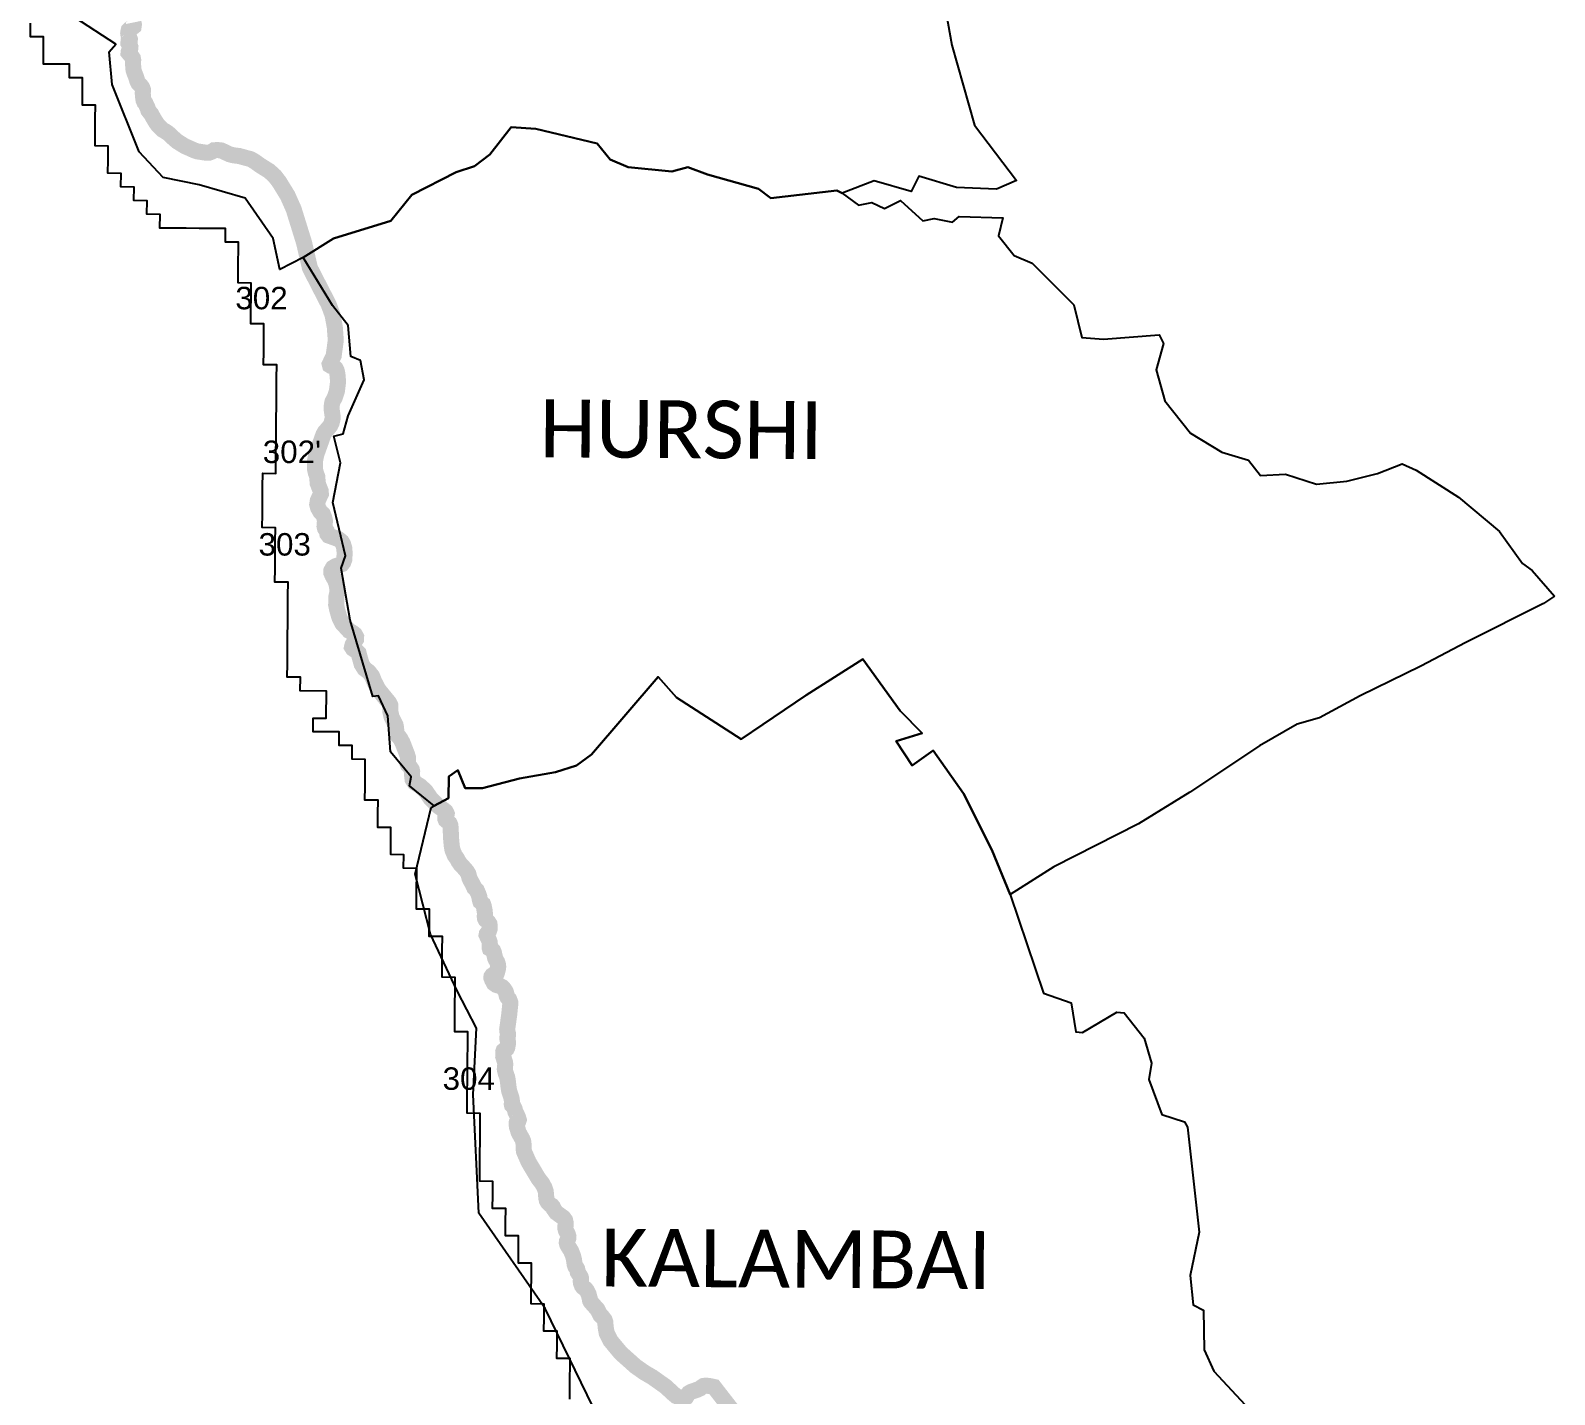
# Model space of a CAD drawing. Header units: metres. Extents: x 0 to 561379, y 0 to 4092696.
# Drawn here: x 322113 to 326866, y 1818882 to 1823136 of the extents above; entities that cross this region are included whole.
import ezdxf

# ---------------------------------------------------------------- set-up
doc = ezdxf.new("R2010")
doc.units = ezdxf.units.M
for name, color, linetype in [('COASTLINE', 5, 'Continuous'), ('NATURALLY PROTECTED', 3, 'Continuous'), ('TALUKA BOUNDRY', 150, 'Continuous'), ('VILLAGE BOUNDRY', 32, 'Continuous'), ('VILLAGE NAME', 1, 'Continuous')]:
    doc.layers.add(name, color=color, linetype=linetype)
doc.styles.get("Standard").update_dxf_attribs({"font": 'arial.ttf'})

msp = doc.modelspace()

# ---------------------------------------------------------------- linework, layer by layer
at = {"layer": 'COASTLINE', "const_width": 50, "flags": 128}
msp.add_lwpolyline([(322434.2, 1823161), (322435.5, 1823154.6), (322434.6, 1823148.1), (322430.9, 1823145.1), (322424.3, 1823141.6), (322419.5, 1823137.2), (322418.4, 1823132.5), (322417.7, 1823127.8), (322418.7, 1823120.8), (322420.6, 1823114.5), (322422.9, 1823108.6), (322422.6, 1823102.7), (322420.4, 1823101.2), (322418.6, 1823099.6), (322418.3, 1823096.3), (322419.9, 1823093.4), (322423.3, 1823088.5), (322424.6, 1823084.7), (322424, 1823077.8), (322421, 1823074.4), (322419.4, 1823070.2), (322418.9, 1823066.1), (322422.2, 1823062), (322427.1, 1823056.5), (322432.3, 1823049.4), (322433.3, 1823044.2), (322432.8, 1823034.6), (322433.2, 1823025.9), (322433.7, 1823019.7), (322434.3, 1823012.7), (322437.3, 1823003.4), (322440.1, 1822996.7), (322442.5, 1822990.5), (322446.2, 1822977.9), (322450.1, 1822970.5), (322455.7, 1822965.1), (322459.1, 1822961.4), (322461.7, 1822957), (322464, 1822950.3), (322463.2, 1822941.5), (322463.6, 1822931.6), (322465.6, 1822918.5), (322468.2, 1822912.2), (322472, 1822908.2), (322474, 1822903.3), (322478.1, 1822895), (322480.5, 1822886.8), (322484.3, 1822881.7), (322490.1, 1822874.6), (322493.6, 1822867.7), (322501.1, 1822854.7), (322506, 1822847.1), (322511.1, 1822839.9), (322516, 1822835), (322525.3, 1822826.2), (322534.3, 1822821), (322541.1, 1822816.4), (322546.3, 1822812.3), (322551.4, 1822807.5), (322556, 1822802.7), (322561.7, 1822797.8), (322570.5, 1822790.1), (322583.6, 1822781.9), (322594.5, 1822775.1), (322607.9, 1822769.3), (322623.7, 1822762.2), (322633.1, 1822758.9), (322641.9, 1822757.6), (322658.7, 1822755), (322669.2, 1822754.6), (322674.7, 1822756.5), (322681.2, 1822759.4), (322685.3, 1822762.4), (322696, 1822763.1), (322708.4, 1822761.8), (322719.5, 1822756.5), (322733, 1822750.1), (322743.4, 1822747.2), (322753, 1822745.8), (322764, 1822744.4), (322771.8, 1822742.3), (322775.7, 1822741.2), (322784.8, 1822738.7), (322799.8, 1822734.7), (322811.6, 1822727.9), (322829.5, 1822715.1), (322857.5, 1822697.6), (322874.7, 1822682), (322888.3, 1822664.3), (322914.9, 1822621), (322933.7, 1822578.8), (322948.4, 1822531.6), (322966.1, 1822474.6), (322984.5, 1822395.2), (323015.2, 1822335.3), (323042.9, 1822281.5), (323055, 1822248.9), (323062, 1822211.7), (323065.1, 1822170.4), (323062.9, 1822153.5), (323061.6, 1822143.7), (323060.3, 1822134.6), (323058.7, 1822122), (323055.6, 1822115.5), (323051.6, 1822106.9), (323048.5, 1822100.4), (323046.2, 1822095.6), (323047.1, 1822091.8), (323050.9, 1822089.4), (323059.2, 1822086.6), (323064.8, 1822081.7), (323067.9, 1822075.2), (323070.2, 1822064.8), (323072.3, 1822040.4), (323068.5, 1822010.6), (323062.1, 1821991.6), (323055, 1821978.5), (323053, 1821970), (323052, 1821956.5), (323053.4, 1821946.1), (323055.2, 1821933.4), (323054.9, 1821924), (323052.1, 1821912.4), (323048.1, 1821903.8), (323042.3, 1821896.4), (323031.4, 1821884.2), (323026.5, 1821875.5), (323022.1, 1821863.2), (323016, 1821846.2), (323012.6, 1821836.5), (323004.2, 1821813.2), (323000.2, 1821792.4), (323000.5, 1821767.2), (323003, 1821756.1), (323008, 1821742.7), (323008.1, 1821732.8), (323008.3, 1821724.9), (323011.5, 1821716.6), (323014.7, 1821708.1), (323018.3, 1821699), (323018.6, 1821690.4), (323014.8, 1821682.3), (323009.1, 1821669.7), (323007.2, 1821657.7), (323010.1, 1821646.9), (323016.8, 1821635.3), (323024.6, 1821627.8), (323029.1, 1821617.2), (323031.4, 1821606.5), (323030, 1821590), (323031.8, 1821582.6), (323036.8, 1821575.3), (323038.7, 1821566.1), (323042.8, 1821560.8), (323057.8, 1821555.4), (323073.7, 1821549.6), (323083.4, 1821541.7), (323087.9, 1821534.1), (323091.6, 1821521.5), (323092.8, 1821505.8), (323091.7, 1821486.4), (323088.5, 1821477.2), (323084.1, 1821471.8), (323073.2, 1821468.2), (323064.9, 1821465.4), (323056.4, 1821460.3), (323051.7, 1821452.2), (323051.5, 1821444), (323055.6, 1821434.6), (323062.6, 1821422.4), (323066.6, 1821412.3), (323069.1, 1821400.7), (323070.5, 1821385.4), (323067.2, 1821371.1), (323066.3, 1821345.2), (323069.4, 1821329.5), (323076.8, 1821304), (323085.7, 1821286.8), (323106.8, 1821263.7), (323117.7, 1821257.8), (323124.5, 1821252.4), (323128.6, 1821244.8), (323128.4, 1821237.3), (323123.7, 1821229.8), (323117.5, 1821220.1), (323115.7, 1821212.7), (323118.4, 1821208.4), (323129.8, 1821200.6), (323136.2, 1821194.4), (323137.9, 1821187.4), (323145.8, 1821159.7), (323154.6, 1821145.7), (323168.1, 1821135.6), (323178.6, 1821122.1), (323185.2, 1821105), (323198.4, 1821080), (323211.1, 1821064.4), (323224.1, 1821048.5), (323231.5, 1821039.5), (323235.1, 1821031.7), (323235.2, 1821023.2), (323235.4, 1821011.1), (323239.1, 1820995.1), (323247, 1820979.1), (323251.6, 1820969.7), (323253, 1820962.6), (323254.2, 1820947), (323256.5, 1820938.9), (323262.9, 1820932.5), (323267.2, 1820926.2), (323273.3, 1820914.6), (323277.8, 1820903.2), (323282.5, 1820891), (323287.3, 1820878.7), (323290.2, 1820869.1), (323290.3, 1820861), (323288.7, 1820849.8), (323290.2, 1820845.9), (323296.9, 1820838.6), (323302.1, 1820831), (323303.3, 1820825), (323303.2, 1820811.6), (323304.6, 1820800.4), (323311.3, 1820790.3), (323329.2, 1820779.1), (323346.1, 1820762.9), (323361.1, 1820740.8), (323374.5, 1820727.2), (323384.4, 1820717.2), (323396.5, 1820709), (323402.4, 1820704.9), (323407.8, 1820700.2), (323409.8, 1820696.7), (323411.2, 1820693.3), (323410.5, 1820688.9), (323408, 1820685.7), (323406.7, 1820682.5), (323406.7, 1820677.3), (323408.1, 1820673.8), (323413.6, 1820669), (323419.6, 1820663.8), (323422.3, 1820657.8), (323423.5, 1820647.7), (323424.1, 1820629.5), (323424.4, 1820619.3), (323425.6, 1820606.4), (323426.8, 1820593), (323429, 1820580.4), (323436.1, 1820563.4), (323443.3, 1820553.3), (323447.3, 1820545.4), (323455.4, 1820533.9), (323464.5, 1820524.6), (323473.2, 1820514.5), (323478.7, 1820505.4), (323481.9, 1820493.3), (323484.7, 1820486.7), (323492.1, 1820473.5), (323497, 1820462.5), (323505, 1820454.1), (323510.7, 1820440.8), (323512.9, 1820433.9), (323514.4, 1820424.9), (323516.2, 1820418.9), (323519.6, 1820415.8), (323524.5, 1820411.4), (323526.5, 1820406), (323528, 1820397.8), (323529.7, 1820389.3), (323530.3, 1820379.5), (323529.7, 1820372.9), (323530.4, 1820367.4), (323532.7, 1820362.7), (323536.9, 1820358.7), (323541.4, 1820354.3), (323544.5, 1820349.3), (323545.2, 1820342.1), (323544.9, 1820333.7), (323542.8, 1820327.5), (323538.7, 1820321.9), (323536.1, 1820318.3), (323535.5, 1820315), (323539.9, 1820305.3), (323543.4, 1820297.8), (323545.3, 1820291.9), (323545.6, 1820286.8), (323544.7, 1820278.7), (323544.7, 1820276.1), (323545.6, 1820273.1), (323550.1, 1820270.5), (323552.9, 1820268.9), (323555.8, 1820266.1), (323557.9, 1820261.2), (323560.1, 1820251.9), (323562.1, 1820243.1), (323564.2, 1820238.5), (323568.6, 1820230.6), (323570.8, 1820223.8), (323571.7, 1820215.9), (323570.6, 1820208), (323567.8, 1820197.8), (323566.4, 1820194.2), (323564.3, 1820192.3), (323561.2, 1820191.7), (323555.2, 1820190.5), (323552.7, 1820188.7), (323550.7, 1820185.7), (323550.3, 1820181.6), (323553, 1820174.6), (323558.4, 1820164.6), (323565.7, 1820159.4), (323577.6, 1820155.8), (323584.1, 1820152.6), (323589.1, 1820147.6), (323594.4, 1820140), (323596.5, 1820134.5), (323598.1, 1820125.6), (323600.6, 1820120.6), (323605.7, 1820114.9), (323607.2, 1820110.9), (323609.2, 1820105.7), (323609.5, 1820101), (323607.9, 1820085.3), (323606.1, 1820067.7), (323602.7, 1820042.7), (323600.5, 1820026.7), (323599.7, 1820021.3), (323600.4, 1820014.1), (323602.4, 1820006.2), (323602, 1820001.4), (323600.2, 1819994.9), (323600.1, 1819992.7), (323600.7, 1819989.5), (323601.6, 1819985), (323602.4, 1819980.7), (323601.8, 1819974.2), (323600, 1819964.5), (323598, 1819960), (323595.6, 1819957.8), (323590.9, 1819956.3), (323588.6, 1819954.4), (323587.5, 1819951), (323588.1, 1819944.5), (323587.4, 1819936.1), (323589.8, 1819928.2), (323591.6, 1819922.5), (323593.3, 1819917.2), (323593.6, 1819910.8), (323592.8, 1819902.5), (323592.3, 1819896.9), (323593.3, 1819891), (323596, 1819881.3), (323599.5, 1819872.1), (323601.6, 1819861.4), (323603.4, 1819844.6), (323605.8, 1819828.8), (323608.8, 1819819.8), (323613.2, 1819806.4), (323614.8, 1819795.3), (323614.8, 1819791.7), (323614, 1819787.4), (323614.7, 1819784.4), (323619.6, 1819779.4), (323623, 1819772.9), (323625.3, 1819763.7), (323629.6, 1819755), (323633.4, 1819747.2), (323635.1, 1819741.3), (323635.9, 1819738.6), (323635.1, 1819736.2), (323633.5, 1819735), (323631.7, 1819733.5), (323629.5, 1819729.9), (323629.1, 1819724.5), (323630.1, 1819716.8), (323631.7, 1819711.5), (323635.5, 1819699), (323641.7, 1819687.9), (323646.7, 1819679.1), (323649.6, 1819672), (323651, 1819661.2), (323651, 1819648.3), (323652.1, 1819640), (323657.2, 1819628.2), (323662.1, 1819617), (323666.8, 1819606.4), (323675.7, 1819591.5), (323682.5, 1819580.1), (323692.4, 1819563.5), (323697.8, 1819554.6), (323708.5, 1819541), (323716.1, 1819527.1), (323719.9, 1819515.2), (323721.1, 1819502), (323721.8, 1819494), (323723.3, 1819487.1), (323727.2, 1819480.3), (323732.3, 1819475.1), (323739.4, 1819470.7), (323742.2, 1819467.1), (323744.5, 1819461.4), (323752.8, 1819449.5), (323764.5, 1819441), (323774.6, 1819433.7), (323780.2, 1819426.1), (323781.7, 1819419.6), (323781.6, 1819411), (323781.4, 1819398.8), (323782.9, 1819393.1), (323788.2, 1819383.5), (323790.6, 1819375.3), (323790.1, 1819368.7), (323787.6, 1819363.2), (323785.8, 1819359.4), (323785.6, 1819355.3), (323787, 1819350.1), (323790.1, 1819344), (323798.6, 1819330.5), (323805.3, 1819313.7), (323807.9, 1819303.2), (323810, 1819288.3), (323812.3, 1819281.4), (323815.9, 1819277.4), (323818.1, 1819273.3), (323819.7, 1819263.6), (323824, 1819256.7), (323828.7, 1819249), (323830, 1819244.5), (323830.1, 1819240.6), (323829.1, 1819235.2), (323829.9, 1819229.4), (323832.9, 1819221.3), (323836.1, 1819216.8), (323840.4, 1819213.8), (323844, 1819211.4), (323848.3, 1819205.9), (323853.5, 1819195.2), (323856.8, 1819183), (323858.1, 1819175.2), (323860.5, 1819170.8), (323871.7, 1819158), (323880.6, 1819148.1), (323884.9, 1819140), (323887.4, 1819135.3), (323890.6, 1819129.2), (323896, 1819124.6), (323903.2, 1819115), (323905.6, 1819108), (323906.9, 1819091.1), (323910.1, 1819073.6), (323921.5, 1819050.5), (323937, 1819031.7), (323953.8, 1819011.4), (323974.2, 1818993.2), (323999.4, 1818970.6), (324026.6, 1818951.3), (324053.1, 1818935.8), (324095.7, 1818905.5), (324114.5, 1818887.4), (324126.5, 1818877.4), (324134.5, 1818873.5), (324141.6, 1818871.1), (324148.6, 1818870.6), (324154.2, 1818871.5), (324157.6, 1818873.6), (324160.7, 1818878.9), (324163, 1818882.9), (324166, 1818886.2), (324174.1, 1818890.9), (324193.6, 1818897.5), (324201.9, 1818901.4), (324207.6, 1818905.9), (324212.1, 1818908.8), (324218.5, 1818909.8), (324229.7, 1818908.7), (324244.6, 1818905.6), (324589.2, 1818461.8)], dxfattribs=at)
at = {"layer": 'NATURALLY PROTECTED', "const_width": 50, "flags": 128}
for points in [[(322434.2, 1823161), (322435.5, 1823154.6), (322434.6, 1823148.1), (322430.9, 1823145.1), (322424.3, 1823141.6), (322419.5, 1823137.2), (322418.4, 1823132.5), (322417.7, 1823127.8), (322418.7, 1823120.8), (322420.6, 1823114.5), (322422.9, 1823108.6), (322422.6, 1823102.7), (322420.4, 1823101.2), (322418.6, 1823099.6), (322418.3, 1823096.3), (322419.9, 1823093.4), (322423.3, 1823088.5), (322424.6, 1823084.7), (322424, 1823077.8), (322421, 1823074.4), (322419.4, 1823070.2), (322418.9, 1823066.1), (322422.2, 1823062), (322427.1, 1823056.5), (322432.3, 1823049.4), (322433.3, 1823044.2), (322432.8, 1823034.6), (322433.2, 1823025.9), (322433.7, 1823019.7), (322434.3, 1823012.7), (322437.3, 1823003.4), (322440.1, 1822996.7), (322442.5, 1822990.5), (322446.2, 1822977.9), (322450.1, 1822970.5), (322455.7, 1822965.1), (322459.1, 1822961.4), (322461.7, 1822957), (322464, 1822950.3), (322463.2, 1822941.5), (322463.6, 1822931.6), (322465.6, 1822918.5), (322468.2, 1822912.2), (322472, 1822908.2), (322474, 1822903.3), (322478.1, 1822895), (322480.5, 1822886.8), (322484.3, 1822881.7), (322490.1, 1822874.6), (322493.6, 1822867.7), (322501.1, 1822854.7), (322506, 1822847.1), (322511.1, 1822839.9), (322516, 1822835), (322525.3, 1822826.2), (322534.3, 1822821), (322541.1, 1822816.4), (322546.3, 1822812.3), (322551.4, 1822807.5), (322556, 1822802.7), (322561.7, 1822797.8), (322570.5, 1822790.1), (322583.6, 1822781.9), (322594.5, 1822775.1), (322607.9, 1822769.3), (322623.7, 1822762.2), (322633.1, 1822758.9), (322641.9, 1822757.6), (322658.7, 1822755), (322669.2, 1822754.6), (322674.7, 1822756.5), (322681.2, 1822759.4), (322685.3, 1822762.4), (322696, 1822763.1), (322708.4, 1822761.8), (322719.5, 1822756.5), (322733, 1822750.1), (322743.4, 1822747.2), (322753, 1822745.8), (322764, 1822744.4), (322771.8, 1822742.3), (322775.7, 1822741.2), (322784.8, 1822738.7)], [(322784.8, 1822738.7), (322799.8, 1822734.7), (322811.6, 1822727.9), (322829.5, 1822715.1), (322857.5, 1822697.6), (322874.7, 1822682), (322888.3, 1822664.3), (322914.9, 1822621), (322933.7, 1822578.8), (322948.4, 1822531.6), (322966.1, 1822474.6), (322984.5, 1822395.2), (323015.2, 1822335.3), (323042.9, 1822281.5), (323055, 1822248.9), (323062, 1822211.7), (323065.1, 1822170.4), (323062.9, 1822153.5), (323061.6, 1822143.7), (323060.3, 1822134.6), (323058.7, 1822122), (323055.6, 1822115.5), (323051.6, 1822106.9), (323048.5, 1822100.4), (323046.2, 1822095.6), (323047.1, 1822091.8), (323050.9, 1822089.4), (323059.2, 1822086.6), (323064.8, 1822081.7), (323067.9, 1822075.2), (323070.2, 1822064.8), (323072.3, 1822040.4), (323068.5, 1822010.6), (323062.1, 1821991.6), (323055, 1821978.5), (323054, 1821974.3)], [(323054, 1821974.3), (323053, 1821970), (323052, 1821956.5), (323053.4, 1821946.1), (323055.2, 1821933.4), (323054.9, 1821924), (323052.1, 1821912.4), (323048.1, 1821903.8), (323042.3, 1821896.4), (323031.4, 1821884.2), (323026.5, 1821875.5), (323022.1, 1821863.2), (323016, 1821846.2), (323012.6, 1821836.5), (323004.2, 1821813.2), (323000.2, 1821792.4), (323000.5, 1821767.2), (323003, 1821756.1), (323008, 1821742.7), (323008.1, 1821732.8), (323008.3, 1821724.9), (323011.5, 1821716.6), (323014.7, 1821708.1), (323018.3, 1821699), (323018.6, 1821690.4), (323014.8, 1821682.3), (323009.1, 1821669.7), (323007.2, 1821657.7), (323010.1, 1821646.9), (323016.8, 1821635.3), (323024.6, 1821627.8), (323029.1, 1821617.2), (323031.4, 1821606.5), (323030, 1821590), (323031.8, 1821582.6), (323036.8, 1821575.3), (323038.7, 1821566.1)], [(323038.7, 1821566.1), (323042.8, 1821560.8), (323057.8, 1821555.4), (323073.7, 1821549.6), (323083.4, 1821541.7), (323087.9, 1821534.1), (323091.6, 1821521.5), (323092.8, 1821505.8), (323091.7, 1821486.4), (323088.5, 1821477.2), (323084.1, 1821471.8), (323073.2, 1821468.2), (323064.9, 1821465.4), (323060.1, 1821462.5)], [(323321.4, 1820784), (323329.2, 1820779.1), (323346.1, 1820762.9), (323361.1, 1820740.8), (323374.5, 1820727.2), (323384.4, 1820717.2), (323396.5, 1820709), (323402.4, 1820704.9), (323407.8, 1820700.2), (323409.8, 1820696.7), (323411.2, 1820693.3), (323410.5, 1820688.9), (323408, 1820685.7), (323406.7, 1820682.5), (323406.7, 1820677.3), (323408.1, 1820673.8), (323413.6, 1820669), (323419.6, 1820663.8), (323422.3, 1820657.8), (323423.5, 1820647.7), (323424.1, 1820629.5), (323424.4, 1820619.3), (323425.6, 1820606.4), (323426.8, 1820593), (323429, 1820580.4), (323436.1, 1820563.4), (323443.3, 1820553.3), (323447.3, 1820545.4), (323455.4, 1820533.9), (323464.5, 1820524.6), (323473.2, 1820514.5), (323478.7, 1820505.4), (323481.9, 1820493.3), (323484.7, 1820486.7), (323492.1, 1820473.5), (323497, 1820462.5), (323505, 1820454.1), (323510.7, 1820440.8), (323512.9, 1820433.9), (323514.4, 1820424.9), (323516.2, 1820418.9), (323519.6, 1820415.8), (323524.5, 1820411.4), (323526.5, 1820406), (323528, 1820397.8), (323529.7, 1820389.3), (323530.3, 1820379.5), (323529.7, 1820372.9), (323530.4, 1820367.4), (323532.7, 1820362.7), (323536.9, 1820358.7), (323541.4, 1820354.3), (323544.5, 1820349.3), (323545.2, 1820342.1), (323544.9, 1820333.7), (323542.8, 1820327.5), (323538.7, 1820321.9), (323536.1, 1820318.3), (323535.5, 1820315), (323539.9, 1820305.3), (323543.4, 1820297.8), (323545.3, 1820291.9), (323545.6, 1820286.8), (323544.7, 1820278.7), (323544.7, 1820276.1), (323545.6, 1820273.1), (323550.1, 1820270.5), (323552.9, 1820268.9), (323555.8, 1820266.1), (323557.9, 1820261.2), (323560.1, 1820251.9), (323562.1, 1820243.1), (323564.2, 1820238.5), (323568.6, 1820230.6), (323570.8, 1820223.8), (323571.7, 1820215.9), (323570.6, 1820208), (323567.8, 1820197.8), (323566.4, 1820194.2), (323564.3, 1820192.3), (323561.2, 1820191.7), (323555.2, 1820190.5), (323552.7, 1820188.7), (323550.7, 1820185.7), (323550.3, 1820181.6), (323553, 1820174.6), (323558.4, 1820164.6), (323565.7, 1820159.4), (323577.6, 1820155.8), (323584.1, 1820152.6), (323589.1, 1820147.6), (323594.4, 1820140), (323596.5, 1820134.5), (323598.1, 1820125.6), (323600.6, 1820120.6), (323605.7, 1820114.9), (323607.2, 1820110.9), (323609.2, 1820105.7), (323609.5, 1820101), (323607.9, 1820085.3), (323606.1, 1820067.7), (323602.7, 1820042.7), (323600.5, 1820026.7), (323599.7, 1820021.3), (323600.4, 1820014.1), (323602.4, 1820006.2), (323602, 1820001.4), (323600.2, 1819994.9), (323600.1, 1819992.7), (323600.7, 1819989.5), (323601.6, 1819985), (323602.4, 1819980.7), (323601.8, 1819974.2), (323600, 1819964.5), (323598, 1819960), (323595.6, 1819957.8), (323590.9, 1819956.3), (323588.6, 1819954.4), (323587.5, 1819951), (323588.1, 1819944.5), (323587.4, 1819936.1), (323589.8, 1819928.2), (323591.6, 1819922.5), (323593.3, 1819917.2), (323593.6, 1819910.8), (323592.8, 1819902.5), (323592.3, 1819896.9), (323593.3, 1819891), (323596, 1819881.3), (323599.5, 1819872.1), (323601.6, 1819861.4), (323603.4, 1819844.6), (323605.8, 1819828.8), (323608.8, 1819819.8), (323613.2, 1819806.4), (323614.8, 1819795.3), (323614.8, 1819791.7), (323614, 1819787.4), (323614.7, 1819784.4), (323619.6, 1819779.4), (323623, 1819772.9), (323625.3, 1819763.7), (323629.6, 1819755), (323633.4, 1819747.2), (323635.1, 1819741.3), (323635.9, 1819738.6), (323635.1, 1819736.2), (323633.5, 1819735), (323631.7, 1819733.5), (323629.5, 1819729.9), (323629.1, 1819724.5), (323630.1, 1819716.8), (323631.7, 1819711.5), (323635.5, 1819699), (323641.7, 1819687.9), (323646.7, 1819679.1), (323649.6, 1819672), (323651, 1819661.2), (323651, 1819648.3), (323652.1, 1819640), (323657.2, 1819628.2), (323662.1, 1819617), (323666.8, 1819606.4), (323675.7, 1819591.5), (323682.5, 1819580.1), (323692.4, 1819563.5), (323697.8, 1819554.6), (323708.5, 1819541), (323716.1, 1819527.1), (323719.9, 1819515.2), (323721.1, 1819502), (323721.8, 1819494), (323723.3, 1819487.1), (323727.2, 1819480.3), (323732.3, 1819475.1), (323739.4, 1819470.7), (323742.2, 1819467.1), (323744.5, 1819461.4), (323752.8, 1819449.5), (323764.5, 1819441), (323774.6, 1819433.7), (323780.2, 1819426.1), (323781.7, 1819419.6), (323781.6, 1819411), (323781.4, 1819398.8), (323782.9, 1819393.1), (323788.2, 1819383.5), (323790.6, 1819375.3), (323790.1, 1819368.7), (323787.6, 1819363.2), (323785.8, 1819359.4), (323785.6, 1819355.3), (323787, 1819350.1), (323790.1, 1819344), (323798.6, 1819330.5), (323805.3, 1819313.7), (323807.9, 1819303.2), (323810, 1819288.3), (323812.3, 1819281.4), (323815.9, 1819277.4), (323818.1, 1819273.3), (323819.7, 1819263.6), (323824, 1819256.7), (323828.7, 1819249), (323830, 1819244.5), (323830.1, 1819240.6), (323829.1, 1819235.2), (323829.9, 1819229.4), (323832.9, 1819221.3), (323836.1, 1819216.8), (323840.4, 1819213.8), (323844, 1819211.4), (323848.3, 1819205.9), (323853.5, 1819195.2), (323856.8, 1819183), (323858.1, 1819175.2), (323860.5, 1819170.8), (323871.7, 1819158), (323880.6, 1819148.1), (323884.9, 1819140), (323887.4, 1819135.3), (323890.6, 1819129.2), (323896, 1819124.6), (323901.5, 1819117.3)]]:
    msp.add_lwpolyline(points, dxfattribs=at)
at = {"layer": 'TALUKA BOUNDRY'}
msp.add_polyline3d([(323794.6, 1818867.1, 0), (323794.9, 1818909.5, 0), (323795.6, 1818994.2, 0), (323754.7, 1818994.5, 0), (323755.1, 1819036.9, 0), (323755.4, 1819079.2, 0), (323714.5, 1819079.5, 0), (323714.9, 1819121.9, 0), (323715.2, 1819164.2, 0), (323674.4, 1819164.6, 0), (323674.7, 1819206.9, 0), (323675.1, 1819249.3, 0), (323675.4, 1819291.6, 0), (323634.5, 1819292, 0), (323634.9, 1819334.3, 0), (323635.2, 1819376.6, 0), (323594.4, 1819377, 0), (323594.7, 1819419.3, 0), (323595.1, 1819461.7, 0), (323554.2, 1819462, 0), (323554.5, 1819504.4, 0), (323554.9, 1819546.7, 0), (323514, 1819547.1, 0), (323514.4, 1819589.4, 0), (323514.7, 1819631.7, 0), (323515, 1819674.1, 0), (323515.4, 1819716.4, 0), (323515.7, 1819758.8, 0), (323474.9, 1819759.1, 0), (323475.2, 1819801.5, 0), (323475.9, 1819886.2, 0), (323476.3, 1819928.5, 0), (323476.6, 1819970.9, 0), (323476.9, 1820013.2, 0), (323436.1, 1820013.6, 0), (323436.4, 1820055.9, 0), (323436.8, 1820098.3, 0), (323437.1, 1820140.6, 0), (323437.5, 1820183, 0), (323396.6, 1820183.3, 0), (323396.9, 1820225.6, 0), (323397.3, 1820268, 0), (323397.6, 1820310.3, 0), (323356.8, 1820310.7, 0), (323357.1, 1820353, 0), (323357.5, 1820395.4, 0), (323316.6, 1820395.7, 0), (323316.9, 1820438.1, 0), (323317.6, 1820522.8, 0), (323276.8, 1820523.1, 0), (323277.1, 1820565.5, 0), (323236.3, 1820565.8, 0), (323236.6, 1820608.1, 0), (323237, 1820650.5, 0), (323196.1, 1820650.8, 0), (323196.4, 1820693.2, 0), (323196.8, 1820735.5, 0), (323155.9, 1820735.9, 0), (323156.3, 1820778.2, 0), (323156.6, 1820820.6, 0), (323157, 1820862.9, 0), (323116.1, 1820863.2, 0), (323116.4, 1820905.6, 0), (323075.6, 1820905.9, 0), (323075.9, 1820948.3, 0), (322994.2, 1820948.9, 0), (322994.5, 1820991.3, 0), (323035.4, 1820991, 0), (323036.1, 1821075.7, 0), (322954.4, 1821076.3, 0), (322954.7, 1821118.7, 0), (322913.8, 1821119, 0), (322914.2, 1821161.4, 0), (322914.5, 1821203.7, 0), (322914.9, 1821246.1, 0), (322915.2, 1821288.4, 0), (322915.6, 1821330.8, 0), (322915.9, 1821373.1, 0), (322916.3, 1821415.5, 0), (322875.4, 1821415.8, 0), (322875.8, 1821458.1, 0), (322876.1, 1821500.5, 0), (322876.5, 1821542.8, 0), (322876.8, 1821585.2, 0), (322835.9, 1821585.5, 0), (322836.3, 1821627.9, 0), (322836.6, 1821670.2, 0), (322837, 1821712.6, 0), (322837.3, 1821754.9, 0), (322878.2, 1821754.6, 0), (322878.5, 1821796.9, 0), (322879.2, 1821881.6, 0), (322879.6, 1821924, 0), (322879.9, 1821966.3, 0), (322880.3, 1822008.7, 0), (322880.6, 1822051, 0), (322881, 1822093.4, 0), (322840.1, 1822093.7, 0), (322840.5, 1822136.1, 0), (322840.8, 1822178.4, 0), (322841.2, 1822220.8, 0), (322800.3, 1822221.1, 0), (322800.6, 1822263.5, 0), (322801, 1822305.8, 0), (322801.3, 1822348.2, 0), (322760.5, 1822348.5, 0), (322760.8, 1822390.9, 0), (322761.5, 1822475.6, 0), (322720.7, 1822475.9, 0), (322721, 1822518.2, 0), (322680.1, 1822518.6, 0), (322639.3, 1822518.9, 0), (322598.4, 1822519.2, 0), (322557.6, 1822519.6, 0), (322516.7, 1822519.9, 0), (322517, 1822562.3, 0), (322476.2, 1822562.6, 0), (322476.5, 1822605, 0), (322435.7, 1822605.3, 0), (322436, 1822647.6, 0), (322395.2, 1822648, 0), (322395.5, 1822690.3, 0), (322354.6, 1822690.7, 0), (322355, 1822733, 0), (322355.3, 1822775.4, 0), (322314.5, 1822775.7, 0), (322314.8, 1822818.1, 0), (322315.2, 1822860.4, 0), (322315.5, 1822902.8, 0), (322274.7, 1822903.1, 0), (322275, 1822945.4, 0), (322275.4, 1822987.8, 0), (322234.5, 1822988.1, 0), (322234.9, 1823030.5, 0), (322194, 1823030.8, 0), (322153.1, 1823031.2, 0), (322153.5, 1823073.5, 0), (322153.8, 1823115.9, 0), (322113, 1823116.2, 0), (322113.3, 1823158.5, 0)], dxfattribs=at)
at = {"layer": 'VILLAGE BOUNDRY'}
for points in [[(324938.2, 1823358.2, 0), (324986.8, 1823090.4, 0), (325057.6, 1822840.2, 0), (325188.3, 1822667.8, 0), (325126.2, 1822640.6, 0), (325000.8, 1822646.1, 0), (324883.9, 1822681.7, 0), (324859.5, 1822633.7, 0), (324744.5, 1822667.3, 0), (324644.2, 1822628.7, 0), (324628.2, 1822636.4, 0), (324421.9, 1822612.6, 0), (324383.8, 1822642.2, 0), (324224.2, 1822686.3, 0), (324162.9, 1822709.3, 0), (324112.8, 1822696.3, 0), (323977, 1822710, 0), (323921, 1822733.2, 0), (323880.6, 1822783.7, 0), (323688.9, 1822829.4, 0), (323611.6, 1822834.8, 0), (323546, 1822749.2, 0), (323497.4, 1822713.1, 0), (323440.9, 1822694.1, 0), (323302.5, 1822623.5, 0), (323236.4, 1822542.1, 0), (323057.9, 1822486.9, 0), (322963.7, 1822428.4, 0), (322890.5, 1822391, 0), (322869.4, 1822487.5, 0), (322782, 1822612.6, 0), (322639.2, 1822654.5, 0), (322527.1, 1822677.4, 0), (322451.7, 1822757.8, 0), (322367.9, 1822967.5, 0), (322358.3, 1823069.8, 0), (322379.2, 1823093.1, 0), (322250.9, 1823176.4, 0)], [(323924.4, 1818726.9, 0), (323718, 1819150.4, 0), (323511.7, 1819447.2, 0), (323494, 1819817.5, 0), (323503.8, 1820024.9, 0), (323443.5, 1820140.6, 0), (323360.4, 1820317.6, 0), (323312.9, 1820504.7, 0), (323363, 1820712.9, 0), (323371.6, 1820718.2, 0), (323416.3, 1820741.7, 0), (323417.3, 1820809, 0), (323445.8, 1820828.7, 0), (323468.9, 1820773.3, 0), (323522.5, 1820773.3, 0), (323637.8, 1820802.8, 0), (323750.1, 1820823.2, 0), (323815.4, 1820843.6, 0), (323862.6, 1820878.1, 0), (324070.5, 1821119.8, 0), (324127.9, 1821055.5, 0), (324329.2, 1820925.4, 0), (324532.1, 1821063.4, 0), (324708.5, 1821175.4, 0), (324825.1, 1821014.3, 0), (324893.5, 1820945, 0), (324812.8, 1820919.8, 0), (324863, 1820843.9, 0), (324927.8, 1820890.1, 0), (325023.2, 1820756.5, 0), (325111, 1820580.9, 0), (325168.5, 1820441.9, 0), (325272, 1820133.5, 0), (325358.4, 1820103.5, 0), (325372.9, 1820013.3, 0), (325394.3, 1820011.2, 0), (325501.3, 1820074.9, 0), (325523.9, 1820072.2, 0), (325585.9, 1819993.2, 0), (325609.3, 1819915.8, 0), (325600.8, 1819864.3, 0), (325641.4, 1819755.1, 0), (325711.9, 1819732.6, 0), (325721.2, 1819716.2, 0), (325758.3, 1819388.4, 0), (325729.9, 1819253.2, 0), (325739, 1819162.2, 0), (325771.6, 1819144.7, 0), (325772.9, 1819020.9, 0), (325803.7, 1818955, 0), (325914.5, 1818835.8, 0)]]:
    msp.add_polyline3d(points, dxfattribs=at)
msp.add_polyline3d([(326866, 1821371.5, 0), (326832, 1821349, 0), (326589.3, 1821227.5, 0), (326449, 1821153.3, 0), (326260.1, 1821060.8, 0), (326133.1, 1820992.3, 0), (326063.9, 1820972.4, 0), (325946.4, 1820905.1, 0), (325728.8, 1820760.7, 0), (325568.3, 1820662, 0), (325304.7, 1820527.3, 0), (325168.5, 1820441.9, 0), (325111, 1820580.9, 0), (325023.2, 1820756.5, 0), (324927.8, 1820890.1, 0), (324863, 1820843.9, 0), (324812.8, 1820919.8, 0), (324893.5, 1820945, 0), (324825.1, 1821014.3, 0), (324708.5, 1821175.4, 0), (324532.1, 1821063.4, 0), (324329.2, 1820925.4, 0), (324127.9, 1821055.5, 0), (324070.5, 1821119.8, 0), (323862.6, 1820878.1, 0), (323815.4, 1820843.6, 0), (323750.1, 1820823.2, 0), (323637.8, 1820802.8, 0), (323522.5, 1820773.3, 0), (323468.9, 1820773.3, 0), (323445.8, 1820828.7, 0), (323417.3, 1820809, 0), (323416.3, 1820741.7, 0), (323371.6, 1820718.2, 0), (323295.2, 1820780.6, 0), (323299.8, 1820808.4, 0), (323236, 1820886.7, 0), (323227.4, 1820999, 0), (323198, 1821061, 0), (323180.4, 1821058.7, 0), (323110.1, 1821297.4, 0), (323082.3, 1821459.4, 0), (323095.7, 1821498.1, 0), (323056.1, 1821664.2, 0), (323080.3, 1821787.4, 0), (323059.2, 1821870.5, 0), (323088, 1821878.5, 0), (323104.2, 1821934.1, 0), (323153.2, 1822046.3, 0), (323141.8, 1822106.7, 0), (323111.9, 1822119, 0), (323103.7, 1822215.7, 0), (323054.6, 1822277.8, 0), (322963.7, 1822428.4, 0), (323057.9, 1822486.9, 0), (323236.4, 1822542.1, 0), (323302.5, 1822623.5, 0), (323440.9, 1822694.1, 0), (323497.4, 1822713.1, 0), (323546, 1822749.2, 0), (323611.6, 1822834.8, 0), (323688.9, 1822829.4, 0), (323880.6, 1822783.7, 0), (323921, 1822733.2, 0), (323977, 1822710, 0), (324112.8, 1822696.3, 0), (324162.9, 1822709.3, 0), (324224.2, 1822686.3, 0), (324383.8, 1822642.2, 0), (324421.9, 1822612.6, 0), (324628.2, 1822636.4, 0), (324644.2, 1822628.7, 0), (324695.8, 1822591.5, 0), (324736.5, 1822599, 0), (324776.9, 1822580.7, 0), (324826.2, 1822605.7, 0), (324895.8, 1822542.5, 0), (324931.5, 1822550.1, 0), (324988.5, 1822538.1, 0), (325009.4, 1822556.1, 0), (325145, 1822551.5, 0), (325132.3, 1822495.4, 0), (325180.8, 1822433.8, 0), (325237.4, 1822410.3, 0), (325366.7, 1822280, 0), (325392.1, 1822178.2, 0), (325459.2, 1822173.7, 0), (325633.3, 1822187.2, 0), (325646.5, 1822159.4, 0), (325623.9, 1822078.1, 0), (325651, 1821981, 0), (325730.8, 1821879.8, 0), (325828.5, 1821821.1, 0), (325911.2, 1821796.1, 0), (325949.4, 1821747.6, 0), (326026.9, 1821752.1, 0), (326124, 1821720.9, 0), (326218.1, 1821730.9, 0), (326314.2, 1821754.8, 0), (326391.3, 1821784.1, 0), (326434.5, 1821764.4, 0), (326566.8, 1821681, 0), (326694.1, 1821573.8, 0), (326766.1, 1821473.9, 0), (326796.1, 1821452.3, 0)], close=True, dxfattribs=at)

# ---------------------------------------------------------------- texts
at = {"layer": 'NATURALLY PROTECTED', "char_height": 70, "attachment_point": 1}
for s, insert in [('302', (322751.9, 1822336.5)), ("302'", (322837.4, 1821857)), ('303', (322824.3, 1821568.4)), ('304', (323398.3, 1819902.2))]:
    msp.add_mtext_dynamic_manual_height_columns(s, width=95.172, gutter_width=1, heights=[0], dxfattribs=dict(at, insert=insert))
at = {"layer": 'VILLAGE NAME', "char_height": 180.345, "attachment_point": 1, "rotation": 359.6139}
for s, insert in [('{\\fCalibri|b0|i0|c0|p34;HURSHI}', (323701.6, 1821985.5)), ('{\\fCalibri|b0|i0|c0|p34;HURSHI}', (323701.6, 1821985.5)), ('{\\fCalibri|b0|i0|c0|p34;KALAMBAI}', (323893.4, 1819399.5)), ('{\\fCalibri|b0|i0|c0|p34;KALAMBAI}', (323893.4, 1819399.5))]:
    msp.add_mtext_dynamic_manual_height_columns(s, width=1779.605, gutter_width=901.7, heights=[0], dxfattribs=dict(at, insert=insert))

doc.saveas('drawing.dxf')
